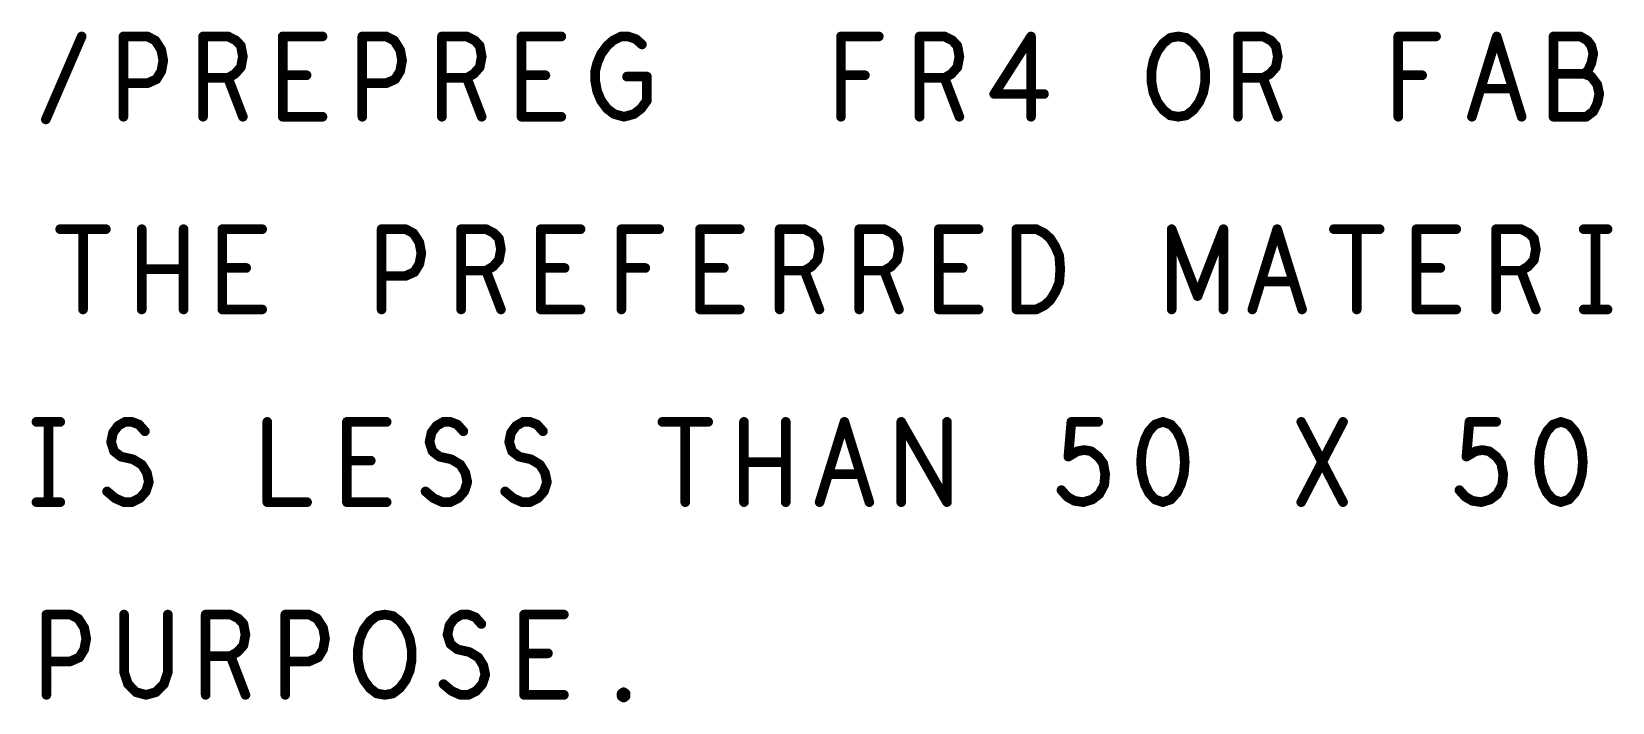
# Model space of a CAD drawing. Extents: x -14.2 to 19.9, y -5.2 to 16.9.
# Drawn here: x -9.296 to -6.834, y 9.255 to 10.299 of the extents above; entities that cross this region are included whole.
import ezdxf

# ---------------------------------------------------------------- set-up
doc = ezdxf.new("R2010")
doc.units = 0
doc.layers.get('0').update_dxf_attribs({"linetype": 'CONTINUOUS'})
doc.layers.add('FAB', color=2, linetype='CONTINUOUS')

# ---------------------------------------------------------------- blocks, each defined once
blk = doc.blocks.new('ROUND_105')
at = {"const_width": 0.0075}
blk.add_lwpolyline([(-0.00375, 0, 1), (0.00375, 0, 1)], format="xyb", close=True, dxfattribs=at)

msp = doc.modelspace()

# ---------------------------------------------------------------- linework, layer by layer
at = {"layer": 'FAB', "const_width": 0.015}
for points in [[(-9.274, 10.1626), (-9.2182, 10.2918)], [(-9.1531, 10.1668), (-9.1531, 10.2918)], [(-9.1531, 10.2918), (-9.1159, 10.2918)], [(-9.1159, 10.2918), (-9.1035, 10.2855)], [(-9.1035, 10.2855), (-9.0942, 10.271)], [(-9.0291, 10.1668), (-9.0291, 10.2918)], [(-9.0291, 10.2918), (-8.9903, 10.2918)], [(-8.9903, 10.2918), (-8.9779, 10.2855)], [(-8.9779, 10.2855), (-8.9702, 10.2772)], [(-8.9051, 10.1668), (-8.9051, 10.2918)], [(-8.9051, 10.2918), (-8.8431, 10.2918)], [(-8.7811, 10.1668), (-8.7811, 10.2918)], [(-8.7811, 10.2918), (-8.7439, 10.2918)], [(-8.7439, 10.2918), (-8.7315, 10.2855)], [(-8.7315, 10.2855), (-8.7222, 10.271)], [(-8.6571, 10.1668), (-8.6571, 10.2918)], [(-8.6571, 10.2918), (-8.6183, 10.2918)], [(-8.6183, 10.2918), (-8.6059, 10.2855)], [(-8.6059, 10.2855), (-8.5982, 10.2772)], [(-8.5331, 10.1668), (-8.5331, 10.2918)], [(-8.5331, 10.2918), (-8.4711, 10.2918)], [(-8.3998, 10.2772), (-8.3905, 10.2855)], [(-8.3905, 10.2855), (-8.3781, 10.2918)], [(-8.3781, 10.2918), (-8.3672, 10.2918)], [(-8.3672, 10.2918), (-8.3548, 10.2876)], [(-8.3548, 10.2876), (-8.3455, 10.2793)], [(-8.0355, 10.1668), (-8.0355, 10.2918)], [(-8.0355, 10.2918), (-7.9766, 10.2918)], [(-7.9131, 10.1668), (-7.9131, 10.2918)], [(-7.9131, 10.2918), (-7.8743, 10.2918)], [(-7.8743, 10.2918), (-7.8619, 10.2855)], [(-7.8619, 10.2855), (-7.8542, 10.2772)], [(-7.7395, 10.2918), (-7.7968, 10.2022)], [(-7.7395, 10.1668), (-7.7395, 10.2918)], [(-7.5333, 10.2814), (-7.5225, 10.2897)], [(-7.5225, 10.2897), (-7.5101, 10.2918)], [(-7.5101, 10.2918), (-7.4977, 10.2897)], [(-7.4977, 10.2897), (-7.4868, 10.2814)], [(-7.4171, 10.1668), (-7.4171, 10.2918)], [(-7.4171, 10.2918), (-7.3783, 10.2918)], [(-7.3783, 10.2918), (-7.3659, 10.2855)], [(-7.3659, 10.2855), (-7.3582, 10.2772)], [(-7.1675, 10.1668), (-7.1675, 10.2918)], [(-7.1675, 10.2918), (-7.1086, 10.2918)], [(-7.0528, 10.1668), (-7.0141, 10.2918)], [(-7.0141, 10.2918), (-6.9753, 10.1668)], [(-6.8839, 10.2918), (-6.9257, 10.2918)], [(-6.9257, 10.2918), (-6.9257, 10.1668)], [(-6.873, 10.2855), (-6.8839, 10.2918)], [(-6.8668, 10.2772), (-6.873, 10.2855)], [(-9.0942, 10.271), (-9.0911, 10.2543)], [(-8.9702, 10.2772), (-8.9671, 10.2605)], [(-8.9671, 10.2605), (-8.9702, 10.2439)], [(-8.7222, 10.271), (-8.7191, 10.2543)], [(-8.5982, 10.2772), (-8.5951, 10.2605)], [(-8.5951, 10.2605), (-8.5982, 10.2439)], [(-8.4153, 10.2501), (-8.4091, 10.2647)], [(-8.4091, 10.2647), (-8.3998, 10.2772)], [(-7.8542, 10.2772), (-7.8511, 10.2605)], [(-7.8511, 10.2605), (-7.8542, 10.2439)], [(-7.5488, 10.2543), (-7.5426, 10.2689)], [(-7.5426, 10.2689), (-7.5333, 10.2814)], [(-7.4868, 10.2814), (-7.4775, 10.2689)], [(-7.4775, 10.2689), (-7.4713, 10.2543)], [(-7.3582, 10.2772), (-7.3551, 10.2605)], [(-7.3551, 10.2605), (-7.3582, 10.2439)], [(-6.8637, 10.2647), (-6.8668, 10.2772)], [(-6.8668, 10.2501), (-6.8637, 10.2647)], [(-9.0942, 10.2376), (-9.1019, 10.2251)], [(-9.0911, 10.2543), (-9.0942, 10.2376)], [(-8.9702, 10.2439), (-8.9795, 10.2335)], [(-8.7222, 10.2376), (-8.7299, 10.2251)], [(-8.7191, 10.2543), (-8.7222, 10.2376)], [(-8.5982, 10.2439), (-8.6075, 10.2335)], [(-8.4184, 10.2376), (-8.4153, 10.2501)], [(-8.4184, 10.223), (-8.4184, 10.2376)], [(-7.8542, 10.2439), (-7.8635, 10.2335)], [(-7.5519, 10.2376), (-7.5488, 10.2543)], [(-7.5519, 10.221), (-7.5519, 10.2376)], [(-7.4713, 10.2543), (-7.4682, 10.2376)], [(-7.4682, 10.2376), (-7.4682, 10.221)], [(-7.3582, 10.2439), (-7.3675, 10.2335)], [(-6.8777, 10.2335), (-6.8715, 10.2397)], [(-6.8715, 10.2397), (-6.8668, 10.2501)], [(-9.1159, 10.2189), (-9.1531, 10.2189)], [(-9.1019, 10.2251), (-9.1159, 10.2189)], [(-8.9903, 10.2272), (-9.0291, 10.2272)], [(-8.9795, 10.2335), (-8.9903, 10.2272)], [(-8.9903, 10.2272), (-8.9671, 10.1668)], [(-8.8679, 10.2314), (-8.9051, 10.2314)], [(-8.7439, 10.2189), (-8.7811, 10.2189)], [(-8.7299, 10.2251), (-8.7439, 10.2189)], [(-8.6183, 10.2272), (-8.6571, 10.2272)], [(-8.6075, 10.2335), (-8.6183, 10.2272)], [(-8.6183, 10.2272), (-8.5951, 10.1668)], [(-8.4959, 10.2314), (-8.5331, 10.2314)], [(-8.4153, 10.2064), (-8.4184, 10.223)], [(-8.3688, 10.2293), (-8.3378, 10.2293)], [(-8.3378, 10.2293), (-8.3378, 10.1918)], [(-7.9983, 10.2314), (-8.0355, 10.2314)], [(-7.8743, 10.2272), (-7.9131, 10.2272)], [(-7.8635, 10.2335), (-7.8743, 10.2272)], [(-7.8743, 10.2272), (-7.8511, 10.1668)], [(-7.5488, 10.2043), (-7.5519, 10.221)], [(-7.4682, 10.221), (-7.4713, 10.2043)], [(-7.3783, 10.2272), (-7.4171, 10.2272)], [(-7.3675, 10.2335), (-7.3783, 10.2272)], [(-7.3783, 10.2272), (-7.3551, 10.1668)], [(-7.1303, 10.2314), (-7.1675, 10.2314)], [(-6.8777, 10.2335), (-6.9257, 10.2335)], [(-6.8668, 10.2293), (-6.8777, 10.2335)], [(-6.8575, 10.2168), (-6.8668, 10.2293)], [(-6.8544, 10.2022), (-6.8575, 10.2168)], [(-8.4091, 10.1918), (-8.4153, 10.2064)], [(-8.3998, 10.1793), (-8.4091, 10.1918)], [(-8.3378, 10.1918), (-8.3471, 10.1793)], [(-7.7968, 10.2022), (-7.7193, 10.2022)], [(-7.5426, 10.1897), (-7.5488, 10.2043)], [(-7.5333, 10.1772), (-7.5426, 10.1897)], [(-7.4775, 10.1897), (-7.4868, 10.1772)], [(-7.4713, 10.2043), (-7.4775, 10.1897)], [(-6.9893, 10.2105), (-7.0389, 10.2105)], [(-6.8637, 10.1751), (-6.8575, 10.1876)], [(-6.8575, 10.1876), (-6.8544, 10.2022)], [(-8.8431, 10.1668), (-8.9051, 10.1668)], [(-8.4711, 10.1668), (-8.5331, 10.1668)], [(-8.3889, 10.171), (-8.3998, 10.1793)], [(-8.3734, 10.1668), (-8.3889, 10.171)], [(-8.3579, 10.171), (-8.3734, 10.1668)], [(-8.3471, 10.1793), (-8.3579, 10.171)], [(-7.5225, 10.1689), (-7.5333, 10.1772)], [(-7.5101, 10.1668), (-7.5225, 10.1689)], [(-7.4977, 10.1689), (-7.5101, 10.1668)], [(-7.4868, 10.1772), (-7.4977, 10.1689)], [(-6.9257, 10.1668), (-6.8746, 10.1668)], [(-6.8746, 10.1668), (-6.8637, 10.1751)], [(-9.2517, 9.9918), (-9.1804, 9.9918)], [(-9.2161, 9.9918), (-9.2161, 9.8668)], [(-9.1246, 9.8668), (-9.1246, 9.9918)], [(-9.0595, 9.9918), (-9.0595, 9.8668)], [(-8.9991, 9.8668), (-8.9991, 9.9918)], [(-8.9991, 9.9918), (-8.9371, 9.9918)], [(-8.7511, 9.8668), (-8.7511, 9.9918)], [(-8.7511, 9.9918), (-8.7139, 9.9918)], [(-8.7139, 9.9918), (-8.7015, 9.9855)], [(-8.6271, 9.8668), (-8.6271, 9.9918)], [(-8.6271, 9.9918), (-8.5883, 9.9918)], [(-8.5883, 9.9918), (-8.5759, 9.9855)], [(-8.5031, 9.8668), (-8.5031, 9.9918)], [(-8.5031, 9.9918), (-8.4411, 9.9918)], [(-8.3775, 9.8668), (-8.3775, 9.9918)], [(-8.3775, 9.9918), (-8.3186, 9.9918)], [(-8.2551, 9.8668), (-8.2551, 9.9918)], [(-8.2551, 9.9918), (-8.1931, 9.9918)], [(-8.1311, 9.8668), (-8.1311, 9.9918)], [(-8.1311, 9.9918), (-8.0923, 9.9918)], [(-8.0923, 9.9918), (-8.0799, 9.9855)], [(-8.0071, 9.8668), (-8.0071, 9.9918)], [(-8.0071, 9.9918), (-7.9683, 9.9918)], [(-7.9683, 9.9918), (-7.9559, 9.9855)], [(-7.8831, 9.8668), (-7.8831, 9.9918)], [(-7.8831, 9.9918), (-7.8211, 9.9918)], [(-7.7622, 9.8668), (-7.7622, 9.9918)], [(-7.7622, 9.9918), (-7.7312, 9.9918)], [(-7.7312, 9.9918), (-7.7188, 9.9855)], [(-7.5204, 9.8668), (-7.5204, 9.9918)], [(-7.5204, 9.9918), (-7.4801, 9.8876)], [(-7.4801, 9.8876), (-7.4398, 9.9918)], [(-7.4398, 9.9918), (-7.4398, 9.8668)], [(-7.3948, 9.8668), (-7.3561, 9.9918)], [(-7.3561, 9.9918), (-7.3173, 9.8668)], [(-7.2677, 9.9918), (-7.1964, 9.9918)], [(-7.2321, 9.9918), (-7.2321, 9.8668)], [(-7.1391, 9.8668), (-7.1391, 9.9918)], [(-7.1391, 9.9918), (-7.0771, 9.9918)], [(-7.0151, 9.8668), (-7.0151, 9.9918)], [(-7.0151, 9.9918), (-6.9763, 9.9918)], [(-6.9763, 9.9918), (-6.9639, 9.9855)], [(-6.8787, 9.9918), (-6.8415, 9.9918)], [(-6.8601, 9.9918), (-6.8601, 9.8668)], [(-8.7015, 9.9855), (-8.6922, 9.971)], [(-8.6922, 9.971), (-8.6891, 9.9543)], [(-8.5759, 9.9855), (-8.5682, 9.9772)], [(-8.5682, 9.9772), (-8.5651, 9.9605)], [(-8.0799, 9.9855), (-8.0722, 9.9772)], [(-8.0722, 9.9772), (-8.0691, 9.9605)], [(-7.9559, 9.9855), (-7.9482, 9.9772)], [(-7.9482, 9.9772), (-7.9451, 9.9605)], [(-7.7188, 9.9855), (-7.7095, 9.9772)], [(-7.7095, 9.9772), (-7.7017, 9.9647)], [(-7.7017, 9.9647), (-7.6955, 9.9501)], [(-6.9639, 9.9855), (-6.9562, 9.9772)], [(-6.9562, 9.9772), (-6.9531, 9.9605)], [(-8.6891, 9.9543), (-8.6922, 9.9376)], [(-8.5682, 9.9439), (-8.5775, 9.9335)], [(-8.5651, 9.9605), (-8.5682, 9.9439)], [(-8.0722, 9.9439), (-8.0815, 9.9335)], [(-8.0691, 9.9605), (-8.0722, 9.9439)], [(-7.9482, 9.9439), (-7.9575, 9.9335)], [(-7.9451, 9.9605), (-7.9482, 9.9439)], [(-7.6955, 9.9501), (-7.694, 9.9293)], [(-6.9562, 9.9439), (-6.9655, 9.9335)], [(-6.9531, 9.9605), (-6.9562, 9.9439)], [(-9.0595, 9.9293), (-9.1246, 9.9293)], [(-8.9619, 9.9314), (-8.9991, 9.9314)], [(-8.7139, 9.9189), (-8.7511, 9.9189)], [(-8.6999, 9.9251), (-8.7139, 9.9189)], [(-8.6922, 9.9376), (-8.6999, 9.9251)], [(-8.5883, 9.9272), (-8.6271, 9.9272)], [(-8.5775, 9.9335), (-8.5883, 9.9272)], [(-8.5883, 9.9272), (-8.5651, 9.8668)], [(-8.4659, 9.9314), (-8.5031, 9.9314)], [(-8.3403, 9.9314), (-8.3775, 9.9314)], [(-8.2179, 9.9314), (-8.2551, 9.9314)], [(-8.0923, 9.9272), (-8.1311, 9.9272)], [(-8.0815, 9.9335), (-8.0923, 9.9272)], [(-8.0923, 9.9272), (-8.0691, 9.8668)], [(-7.9683, 9.9272), (-8.0071, 9.9272)], [(-7.9575, 9.9335), (-7.9683, 9.9272)], [(-7.9683, 9.9272), (-7.9451, 9.8668)], [(-7.8459, 9.9314), (-7.8831, 9.9314)], [(-7.694, 9.9293), (-7.6955, 9.9085)], [(-7.1019, 9.9314), (-7.1391, 9.9314)], [(-6.9763, 9.9272), (-7.0151, 9.9272)], [(-6.9655, 9.9335), (-6.9763, 9.9272)], [(-6.9763, 9.9272), (-6.9531, 9.8668)], [(-7.7017, 9.8939), (-7.7095, 9.8814)], [(-7.6955, 9.9085), (-7.7017, 9.8939)], [(-7.3313, 9.9105), (-7.3809, 9.9105)], [(-8.9371, 9.8668), (-8.9991, 9.8668)], [(-8.4411, 9.8668), (-8.5031, 9.8668)], [(-8.1931, 9.8668), (-8.2551, 9.8668)], [(-7.8211, 9.8668), (-7.8831, 9.8668)], [(-7.7312, 9.8668), (-7.7622, 9.8668)], [(-7.7188, 9.873), (-7.7312, 9.8668)], [(-7.7095, 9.8814), (-7.7188, 9.873)], [(-7.0771, 9.8668), (-7.1391, 9.8668)], [(-6.8787, 9.8668), (-6.8415, 9.8668)], [(-9.2887, 9.6918), (-9.2515, 9.6918)], [(-9.2701, 9.6918), (-9.2701, 9.5668)], [(-9.1724, 9.6605), (-9.1693, 9.6751)], [(-9.1693, 9.6751), (-9.1616, 9.6855)], [(-9.1616, 9.6855), (-9.1507, 9.6918)], [(-9.1507, 9.6918), (-9.1399, 9.6918)], [(-9.1399, 9.6918), (-9.129, 9.6876)], [(-9.129, 9.6876), (-9.1197, 9.6772)], [(-8.9291, 9.6918), (-8.9291, 9.5668)], [(-8.8051, 9.5668), (-8.8051, 9.6918)], [(-8.8051, 9.6918), (-8.7431, 9.6918)], [(-8.6764, 9.6605), (-8.6733, 9.6751)], [(-8.6733, 9.6751), (-8.6656, 9.6855)], [(-8.6656, 9.6855), (-8.6547, 9.6918)], [(-8.6547, 9.6918), (-8.6439, 9.6918)], [(-8.6439, 9.6918), (-8.633, 9.6876)], [(-8.633, 9.6876), (-8.6237, 9.6772)], [(-8.5524, 9.6605), (-8.5493, 9.6751)], [(-8.5493, 9.6751), (-8.5416, 9.6855)], [(-8.5416, 9.6855), (-8.5307, 9.6918)], [(-8.5307, 9.6918), (-8.5199, 9.6918)], [(-8.5199, 9.6918), (-8.509, 9.6876)], [(-8.509, 9.6876), (-8.4997, 9.6772)], [(-8.3137, 9.6918), (-8.2424, 9.6918)], [(-8.2781, 9.6918), (-8.2781, 9.5668)], [(-8.1866, 9.5668), (-8.1866, 9.6918)], [(-8.1215, 9.6918), (-8.1215, 9.5668)], [(-8.0688, 9.5668), (-8.0301, 9.6918)], [(-8.0301, 9.6918), (-7.9913, 9.5668)], [(-7.9417, 9.5668), (-7.9417, 9.6918)], [(-7.9417, 9.6918), (-7.8704, 9.5668)], [(-7.8704, 9.5668), (-7.8704, 9.6918)], [(-7.6813, 9.6376), (-7.6767, 9.6918)], [(-7.6767, 9.6918), (-7.6348, 9.6918)], [(-7.5558, 9.6772), (-7.562, 9.6647)], [(-7.5465, 9.6876), (-7.5558, 9.6772)], [(-7.5341, 9.6918), (-7.5465, 9.6876)], [(-7.5217, 9.6876), (-7.5341, 9.6918)], [(-7.5124, 9.6772), (-7.5217, 9.6876)], [(-7.5062, 9.6647), (-7.5124, 9.6772)], [(-7.3186, 9.5668), (-7.2535, 9.6918)], [(-7.3186, 9.6918), (-7.2535, 9.5668)], [(-7.0613, 9.6376), (-7.0567, 9.6918)], [(-7.0567, 9.6918), (-7.0148, 9.6918)], [(-6.9358, 9.6772), (-6.942, 9.6647)], [(-6.9265, 9.6876), (-6.9358, 9.6772)], [(-6.9141, 9.6918), (-6.9265, 9.6876)], [(-6.9017, 9.6876), (-6.9141, 9.6918)], [(-6.8924, 9.6772), (-6.9017, 9.6876)], [(-6.8862, 9.6647), (-6.8924, 9.6772)], [(-9.1678, 9.646), (-9.1724, 9.6605)], [(-9.1569, 9.6376), (-9.1678, 9.646)], [(-8.6718, 9.646), (-8.6764, 9.6605)], [(-8.6609, 9.6376), (-8.6718, 9.646)], [(-8.5478, 9.646), (-8.5524, 9.6605)], [(-8.5369, 9.6376), (-8.5478, 9.646)], [(-7.6674, 9.646), (-7.6813, 9.6376)], [(-7.6565, 9.648), (-7.6674, 9.646)], [(-7.6457, 9.646), (-7.6565, 9.648)], [(-7.6348, 9.6376), (-7.6457, 9.646)], [(-7.5666, 9.648), (-7.5682, 9.6293)], [(-7.562, 9.6647), (-7.5666, 9.648)], [(-7.5015, 9.648), (-7.5062, 9.6647)], [(-7.5, 9.6293), (-7.5015, 9.648)], [(-7.0474, 9.646), (-7.0613, 9.6376)], [(-7.0365, 9.648), (-7.0474, 9.646)], [(-7.0257, 9.646), (-7.0365, 9.648)], [(-7.0148, 9.6376), (-7.0257, 9.646)], [(-6.9466, 9.648), (-6.9482, 9.6293)], [(-6.942, 9.6647), (-6.9466, 9.648)], [(-6.8815, 9.648), (-6.8862, 9.6647)], [(-6.88, 9.6293), (-6.8815, 9.648)], [(-9.1383, 9.6335), (-9.1569, 9.6376)], [(-9.1244, 9.6251), (-9.1383, 9.6335)], [(-9.1166, 9.6126), (-9.1244, 9.6251)], [(-8.7679, 9.6314), (-8.8051, 9.6314)], [(-8.6423, 9.6335), (-8.6609, 9.6376)], [(-8.6284, 9.6251), (-8.6423, 9.6335)], [(-8.6206, 9.6126), (-8.6284, 9.6251)], [(-8.5183, 9.6335), (-8.5369, 9.6376)], [(-8.5044, 9.6251), (-8.5183, 9.6335)], [(-8.4966, 9.6126), (-8.5044, 9.6251)], [(-8.1215, 9.6293), (-8.1866, 9.6293)], [(-7.6271, 9.6272), (-7.6348, 9.6376)], [(-7.624, 9.6105), (-7.6271, 9.6272)], [(-7.5682, 9.6293), (-7.5666, 9.6105)], [(-7.5015, 9.6105), (-7.5, 9.6293)], [(-7.0071, 9.6272), (-7.0148, 9.6376)], [(-7.004, 9.6105), (-7.0071, 9.6272)], [(-6.9482, 9.6293), (-6.9466, 9.6105)], [(-6.8815, 9.6105), (-6.88, 9.6293)], [(-9.1182, 9.5835), (-9.1135, 9.5981)], [(-9.1135, 9.5981), (-9.1166, 9.6126)], [(-8.6222, 9.5835), (-8.6175, 9.5981)], [(-8.6175, 9.5981), (-8.6206, 9.6126)], [(-8.4982, 9.5835), (-8.4935, 9.5981)], [(-8.4935, 9.5981), (-8.4966, 9.6126)], [(-8.0053, 9.6105), (-8.0549, 9.6105)], [(-7.6255, 9.5939), (-7.624, 9.6105)], [(-7.5666, 9.6105), (-7.562, 9.5939)], [(-7.5062, 9.5939), (-7.5015, 9.6105)], [(-7.0055, 9.5939), (-7.004, 9.6105)], [(-6.9466, 9.6105), (-6.942, 9.5939)], [(-6.8862, 9.5939), (-6.8815, 9.6105)], [(-9.1786, 9.5835), (-9.1662, 9.573)], [(-9.1662, 9.573), (-9.1523, 9.5668)], [(-9.1399, 9.5668), (-9.1275, 9.573)], [(-9.1275, 9.573), (-9.1182, 9.5835)], [(-8.6826, 9.5835), (-8.6702, 9.573)], [(-8.6702, 9.573), (-8.6563, 9.5668)], [(-8.6439, 9.5668), (-8.6315, 9.573)], [(-8.6315, 9.573), (-8.6222, 9.5835)], [(-8.5586, 9.5835), (-8.5462, 9.573)], [(-8.5462, 9.573), (-8.5323, 9.5668)], [(-8.5199, 9.5668), (-8.5075, 9.573)], [(-8.5075, 9.573), (-8.4982, 9.5835)], [(-7.6922, 9.5855), (-7.6829, 9.5751)], [(-7.6829, 9.5751), (-7.672, 9.5689)], [(-7.6581, 9.5668), (-7.6441, 9.571)], [(-7.6441, 9.571), (-7.6333, 9.5793)], [(-7.6333, 9.5793), (-7.6255, 9.5939)], [(-7.562, 9.5939), (-7.5558, 9.5814)], [(-7.5558, 9.5814), (-7.5465, 9.571)], [(-7.5465, 9.571), (-7.5341, 9.5668)], [(-7.5341, 9.5668), (-7.5217, 9.571)], [(-7.5217, 9.571), (-7.5124, 9.5814)], [(-7.5124, 9.5814), (-7.5062, 9.5939)], [(-7.0722, 9.5855), (-7.0629, 9.5751)], [(-7.0629, 9.5751), (-7.052, 9.5689)], [(-7.0381, 9.5668), (-7.0241, 9.571)], [(-7.0241, 9.571), (-7.0133, 9.5793)], [(-7.0133, 9.5793), (-7.0055, 9.5939)], [(-6.942, 9.5939), (-6.9358, 9.5814)], [(-6.9358, 9.5814), (-6.9265, 9.571)], [(-6.9265, 9.571), (-6.9141, 9.5668)], [(-6.9141, 9.5668), (-6.9017, 9.571)], [(-6.9017, 9.571), (-6.8924, 9.5814)], [(-6.8924, 9.5814), (-6.8862, 9.5939)], [(-9.2887, 9.5668), (-9.2515, 9.5668)], [(-9.1523, 9.5668), (-9.1399, 9.5668)], [(-8.9291, 9.5668), (-8.8671, 9.5668)], [(-8.7431, 9.5668), (-8.8051, 9.5668)], [(-8.6563, 9.5668), (-8.6439, 9.5668)], [(-8.5323, 9.5668), (-8.5199, 9.5668)], [(-7.672, 9.5689), (-7.6581, 9.5668)], [(-7.052, 9.5689), (-7.0381, 9.5668)], [(-9.2731, 9.2668), (-9.2731, 9.3918)], [(-9.2731, 9.3918), (-9.2359, 9.3918)], [(-9.2359, 9.3918), (-9.2235, 9.3855)], [(-9.2235, 9.3855), (-9.2142, 9.371)], [(-9.1522, 9.3918), (-9.1522, 9.3022)], [(-9.084, 9.3022), (-9.084, 9.3918)], [(-9.0251, 9.2668), (-9.0251, 9.3918)], [(-9.0251, 9.3918), (-8.9863, 9.3918)], [(-8.9863, 9.3918), (-8.9739, 9.3855)], [(-8.9739, 9.3855), (-8.9662, 9.3772)], [(-8.9662, 9.3772), (-8.9631, 9.3605)], [(-8.9011, 9.2668), (-8.9011, 9.3918)], [(-8.9011, 9.3918), (-8.8639, 9.3918)], [(-8.8639, 9.3918), (-8.8515, 9.3855)], [(-8.8515, 9.3855), (-8.8422, 9.371)], [(-8.7786, 9.3689), (-8.7693, 9.3814)], [(-8.7693, 9.3814), (-8.7585, 9.3897)], [(-8.7585, 9.3897), (-8.7461, 9.3918)], [(-8.7461, 9.3918), (-8.7337, 9.3897)], [(-8.7337, 9.3897), (-8.7228, 9.3814)], [(-8.7228, 9.3814), (-8.7135, 9.3689)], [(-8.6484, 9.3605), (-8.6453, 9.3751)], [(-8.6453, 9.3751), (-8.6376, 9.3855)], [(-8.6376, 9.3855), (-8.6267, 9.3918)], [(-8.6267, 9.3918), (-8.6159, 9.3918)], [(-8.6159, 9.3918), (-8.605, 9.3876)], [(-8.605, 9.3876), (-8.5957, 9.3772)], [(-8.5291, 9.2668), (-8.5291, 9.3918)], [(-8.5291, 9.3918), (-8.4671, 9.3918)], [(-9.2142, 9.371), (-9.2111, 9.3543)], [(-9.2111, 9.3543), (-9.2142, 9.3376)], [(-8.9631, 9.3605), (-8.9662, 9.3439)], [(-8.8422, 9.371), (-8.8391, 9.3543)], [(-8.8391, 9.3543), (-8.8422, 9.3376)], [(-8.7879, 9.3376), (-8.7848, 9.3543)], [(-8.7848, 9.3543), (-8.7786, 9.3689)], [(-8.7135, 9.3689), (-8.7073, 9.3543)], [(-8.7073, 9.3543), (-8.7042, 9.3376)], [(-8.6438, 9.346), (-8.6484, 9.3605)], [(-9.2219, 9.3251), (-9.2359, 9.3189)], [(-9.2142, 9.3376), (-9.2219, 9.3251)], [(-8.9863, 9.3272), (-9.0251, 9.3272)], [(-8.9755, 9.3335), (-8.9863, 9.3272)], [(-8.9863, 9.3272), (-8.9631, 9.2668)], [(-8.9662, 9.3439), (-8.9755, 9.3335)], [(-8.8499, 9.3251), (-8.8639, 9.3189)], [(-8.8422, 9.3376), (-8.8499, 9.3251)], [(-8.7879, 9.321), (-8.7879, 9.3376)], [(-8.7042, 9.3376), (-8.7042, 9.321)], [(-8.6329, 9.3376), (-8.6438, 9.346)], [(-8.6143, 9.3335), (-8.6329, 9.3376)], [(-8.6004, 9.3251), (-8.6143, 9.3335)], [(-8.5926, 9.3126), (-8.6004, 9.3251)], [(-8.4919, 9.3314), (-8.5291, 9.3314)], [(-9.2359, 9.3189), (-9.2731, 9.3189)], [(-9.1522, 9.3022), (-9.146, 9.2835)], [(-9.0902, 9.2835), (-9.084, 9.3022)], [(-8.8639, 9.3189), (-8.9011, 9.3189)], [(-8.7848, 9.3043), (-8.7879, 9.321)], [(-8.7786, 9.2897), (-8.7848, 9.3043)], [(-8.7073, 9.3043), (-8.7135, 9.2897)], [(-8.7042, 9.321), (-8.7073, 9.3043)], [(-8.5895, 9.2981), (-8.5926, 9.3126)], [(-9.146, 9.2835), (-9.1336, 9.271)], [(-9.1026, 9.271), (-9.0902, 9.2835)], [(-8.7693, 9.2772), (-8.7786, 9.2897)], [(-8.7585, 9.2689), (-8.7693, 9.2772)], [(-8.7228, 9.2772), (-8.7337, 9.2689)], [(-8.7135, 9.2897), (-8.7228, 9.2772)], [(-8.6546, 9.2835), (-8.6422, 9.273)], [(-8.6035, 9.273), (-8.5942, 9.2835)], [(-8.5942, 9.2835), (-8.5895, 9.2981)], [(-9.1336, 9.271), (-9.1181, 9.2668)], [(-9.1181, 9.2668), (-9.1026, 9.271)], [(-8.7461, 9.2668), (-8.7585, 9.2689)], [(-8.7337, 9.2689), (-8.7461, 9.2668)], [(-8.6422, 9.273), (-8.6283, 9.2668)], [(-8.6283, 9.2668), (-8.6159, 9.2668)], [(-8.6159, 9.2668), (-8.6035, 9.273)], [(-8.4671, 9.2668), (-8.5291, 9.2668)], [(-8.3772, 9.2689), (-8.3741, 9.271)], [(-8.3772, 9.2647), (-8.3772, 9.2689)], [(-8.3741, 9.2626), (-8.3772, 9.2647)], [(-8.3741, 9.271), (-8.371, 9.2689)], [(-8.371, 9.2647), (-8.3741, 9.2626)], [(-8.371, 9.2689), (-8.371, 9.2647)]]:
    msp.add_lwpolyline(points, dxfattribs=at)

# ---------------------------------------------------------------- block references
at = {"layer": 'FAB'}
for p in [(-9.2182, 10.2918), (-9.1531, 10.2918), (-9.1531, 10.2918), (-9.1159, 10.2918), (-9.1159, 10.2918), (-9.1035, 10.2855), (-9.1035, 10.2855), (-9.0291, 10.2918), (-9.0291, 10.2918), (-8.9903, 10.2918), (-8.9903, 10.2918), (-8.9779, 10.2855), (-8.9779, 10.2855), (-8.9051, 10.2918), (-8.9051, 10.2918), (-8.8431, 10.2918), (-8.7811, 10.2918), (-8.7811, 10.2918), (-8.7439, 10.2918), (-8.7439, 10.2918), (-8.7315, 10.2855), (-8.7315, 10.2855), (-8.6571, 10.2918), (-8.6571, 10.2918), (-8.6183, 10.2918), (-8.6183, 10.2918), (-8.6059, 10.2855), (-8.6059, 10.2855), (-8.5331, 10.2918), (-8.5331, 10.2918), (-8.4711, 10.2918), (-8.3905, 10.2855), (-8.3905, 10.2855), (-8.3781, 10.2918), (-8.3781, 10.2918), (-8.3672, 10.2918), (-8.3672, 10.2918), (-8.3548, 10.2876), (-8.3548, 10.2876), (-8.0355, 10.2918), (-8.0355, 10.2918), (-7.9766, 10.2918), (-7.9131, 10.2918), (-7.9131, 10.2918), (-7.8743, 10.2918), (-7.8743, 10.2918), (-7.8619, 10.2855), (-7.8619, 10.2855), (-7.7395, 10.2918), (-7.7395, 10.2918), (-7.5225, 10.2897), (-7.5225, 10.2897), (-7.5101, 10.2918), (-7.5101, 10.2918), (-7.4977, 10.2897), (-7.4977, 10.2897), (-7.4171, 10.2918), (-7.4171, 10.2918), (-7.3783, 10.2918), (-7.3783, 10.2918), (-7.3659, 10.2855), (-7.3659, 10.2855), (-7.1675, 10.2918), (-7.1675, 10.2918), (-7.1086, 10.2918), (-7.0141, 10.2918), (-7.0141, 10.2918), (-6.9257, 10.2918), (-6.9257, 10.2918), (-6.8839, 10.2918), (-6.8839, 10.2918), (-6.873, 10.2855), (-6.873, 10.2855), (-9.0942, 10.271), (-9.0942, 10.271), (-8.9702, 10.2772), (-8.9702, 10.2772), (-8.9671, 10.2605), (-8.9671, 10.2605), (-8.7222, 10.271), (-8.7222, 10.271), (-8.5982, 10.2772), (-8.5982, 10.2772), (-8.5951, 10.2605), (-8.5951, 10.2605), (-8.4091, 10.2647), (-8.4091, 10.2647), (-8.3998, 10.2772), (-8.3998, 10.2772), (-8.3455, 10.2793), (-7.8542, 10.2772), (-7.8542, 10.2772), (-7.8511, 10.2605), (-7.8511, 10.2605), (-7.5426, 10.2689), (-7.5426, 10.2689), (-7.5333, 10.2814), (-7.5333, 10.2814), (-7.4868, 10.2814), (-7.4868, 10.2814), (-7.4775, 10.2689), (-7.4775, 10.2689), (-7.3582, 10.2772), (-7.3582, 10.2772), (-7.3551, 10.2605), (-7.3551, 10.2605), (-6.8668, 10.2772), (-6.8668, 10.2772), (-6.8637, 10.2647), (-6.8637, 10.2647), (-9.0942, 10.2376), (-9.0942, 10.2376), (-9.0911, 10.2543), (-9.0911, 10.2543), (-8.9702, 10.2439), (-8.9702, 10.2439), (-8.7222, 10.2376), (-8.7222, 10.2376), (-8.7191, 10.2543), (-8.7191, 10.2543), (-8.5982, 10.2439), (-8.5982, 10.2439), (-8.4184, 10.2376), (-8.4184, 10.2376), (-8.4153, 10.2501), (-8.4153, 10.2501), (-7.8542, 10.2439), (-7.8542, 10.2439), (-7.5519, 10.2376), (-7.5519, 10.2376), (-7.5488, 10.2543), (-7.5488, 10.2543), (-7.4713, 10.2543), (-7.4713, 10.2543), (-7.4682, 10.2376), (-7.4682, 10.2376), (-7.3582, 10.2439), (-7.3582, 10.2439), (-6.8715, 10.2397), (-6.8715, 10.2397), (-6.8668, 10.2501), (-6.8668, 10.2501), (-9.1531, 10.2189), (-9.1159, 10.2189), (-9.1159, 10.2189), (-9.1019, 10.2251), (-9.1019, 10.2251), (-9.0291, 10.2272), (-8.9903, 10.2272), (-8.9903, 10.2272), (-8.9903, 10.2272), (-8.9795, 10.2335), (-8.9795, 10.2335), (-8.9051, 10.2314), (-8.8679, 10.2314), (-8.7811, 10.2189), (-8.7439, 10.2189), (-8.7439, 10.2189), (-8.7299, 10.2251), (-8.7299, 10.2251), (-8.6571, 10.2272), (-8.6183, 10.2272), (-8.6183, 10.2272), (-8.6183, 10.2272), (-8.6075, 10.2335), (-8.6075, 10.2335), (-8.5331, 10.2314), (-8.4959, 10.2314), (-8.4184, 10.223), (-8.4184, 10.223), (-8.3688, 10.2293), (-8.3378, 10.2293), (-8.3378, 10.2293), (-8.0355, 10.2314), (-7.9983, 10.2314), (-7.9131, 10.2272), (-7.8743, 10.2272), (-7.8743, 10.2272), (-7.8743, 10.2272), (-7.8635, 10.2335), (-7.8635, 10.2335), (-7.5519, 10.221), (-7.5519, 10.221), (-7.4682, 10.221), (-7.4682, 10.221), (-7.4171, 10.2272), (-7.3783, 10.2272), (-7.3783, 10.2272), (-7.3783, 10.2272), (-7.3675, 10.2335), (-7.3675, 10.2335), (-7.1675, 10.2314), (-7.1303, 10.2314), (-6.9257, 10.2335), (-6.8777, 10.2335), (-6.8777, 10.2335), (-6.8777, 10.2335), (-6.8668, 10.2293), (-6.8668, 10.2293), (-6.8575, 10.2168), (-6.8575, 10.2168), (-8.4153, 10.2064), (-8.4153, 10.2064), (-8.4091, 10.1918), (-8.4091, 10.1918), (-8.3378, 10.1918), (-8.3378, 10.1918), (-7.7968, 10.2022), (-7.7968, 10.2022), (-7.7193, 10.2022), (-7.5488, 10.2043), (-7.5488, 10.2043), (-7.5426, 10.1897), (-7.5426, 10.1897), (-7.4775, 10.1897), (-7.4775, 10.1897), (-7.4713, 10.2043), (-7.4713, 10.2043), (-7.0389, 10.2105), (-6.9893, 10.2105), (-6.8575, 10.1876), (-6.8575, 10.1876), (-6.8544, 10.2022), (-6.8544, 10.2022), (-9.274, 10.1626), (-9.1531, 10.1668), (-9.0291, 10.1668), (-8.9671, 10.1668), (-8.9051, 10.1668), (-8.9051, 10.1668), (-8.8431, 10.1668), (-8.7811, 10.1668), (-8.6571, 10.1668), (-8.5951, 10.1668), (-8.5331, 10.1668), (-8.5331, 10.1668), (-8.4711, 10.1668), (-8.3998, 10.1793), (-8.3998, 10.1793), (-8.3889, 10.171), (-8.3889, 10.171), (-8.3734, 10.1668), (-8.3734, 10.1668), (-8.3579, 10.171), (-8.3579, 10.171), (-8.3471, 10.1793), (-8.3471, 10.1793), (-8.0355, 10.1668), (-7.9131, 10.1668), (-7.8511, 10.1668), (-7.7395, 10.1668), (-7.5333, 10.1772), (-7.5333, 10.1772), (-7.5225, 10.1689), (-7.5225, 10.1689), (-7.5101, 10.1668), (-7.5101, 10.1668), (-7.4977, 10.1689), (-7.4977, 10.1689), (-7.4868, 10.1772), (-7.4868, 10.1772), (-7.4171, 10.1668), (-7.3551, 10.1668), (-7.1675, 10.1668), (-7.0528, 10.1668), (-6.9753, 10.1668), (-6.9257, 10.1668), (-6.9257, 10.1668), (-6.8746, 10.1668), (-6.8746, 10.1668), (-6.8637, 10.1751), (-6.8637, 10.1751), (-9.2517, 9.9918), (-9.2161, 9.9918), (-9.1804, 9.9918), (-9.1246, 9.9918), (-9.0595, 9.9918), (-8.9991, 9.9918), (-8.9991, 9.9918), (-8.9371, 9.9918), (-8.7511, 9.9918), (-8.7511, 9.9918), (-8.7139, 9.9918), (-8.7139, 9.9918), (-8.6271, 9.9918), (-8.6271, 9.9918), (-8.5883, 9.9918), (-8.5883, 9.9918), (-8.5031, 9.9918), (-8.5031, 9.9918), (-8.4411, 9.9918), (-8.3775, 9.9918), (-8.3775, 9.9918), (-8.3186, 9.9918), (-8.2551, 9.9918), (-8.2551, 9.9918), (-8.1931, 9.9918), (-8.1311, 9.9918), (-8.1311, 9.9918), (-8.0923, 9.9918), (-8.0923, 9.9918), (-8.0071, 9.9918), (-8.0071, 9.9918), (-7.9683, 9.9918), (-7.9683, 9.9918), (-7.8831, 9.9918), (-7.8831, 9.9918), (-7.8211, 9.9918), (-7.7622, 9.9918), (-7.7622, 9.9918), (-7.7312, 9.9918), (-7.7312, 9.9918), (-7.5204, 9.9918), (-7.5204, 9.9918), (-7.4398, 9.9918), (-7.4398, 9.9918), (-7.3561, 9.9918), (-7.3561, 9.9918), (-7.2677, 9.9918), (-7.2321, 9.9918), (-7.1964, 9.9918), (-7.1391, 9.9918), (-7.1391, 9.9918), (-7.0771, 9.9918), (-7.0151, 9.9918), (-7.0151, 9.9918), (-6.9763, 9.9918), (-6.9763, 9.9918), (-6.8787, 9.9918), (-6.8601, 9.9918), (-6.8415, 9.9918), (-8.7015, 9.9855), (-8.7015, 9.9855), (-8.6922, 9.971), (-8.6922, 9.971), (-8.5759, 9.9855), (-8.5759, 9.9855), (-8.5682, 9.9772), (-8.5682, 9.9772), (-8.0799, 9.9855), (-8.0799, 9.9855), (-8.0722, 9.9772), (-8.0722, 9.9772), (-7.9559, 9.9855), (-7.9559, 9.9855), (-7.9482, 9.9772), (-7.9482, 9.9772), (-7.7188, 9.9855), (-7.7188, 9.9855), (-7.7095, 9.9772), (-7.7095, 9.9772), (-7.7017, 9.9647), (-7.7017, 9.9647), (-6.9639, 9.9855), (-6.9639, 9.9855), (-6.9562, 9.9772), (-6.9562, 9.9772), (-8.6891, 9.9543), (-8.6891, 9.9543), (-8.5682, 9.9439), (-8.5682, 9.9439), (-8.5651, 9.9605), (-8.5651, 9.9605), (-8.0722, 9.9439), (-8.0722, 9.9439), (-8.0691, 9.9605), (-8.0691, 9.9605), (-7.9482, 9.9439), (-7.9482, 9.9439), (-7.9451, 9.9605), (-7.9451, 9.9605), (-7.6955, 9.9501), (-7.6955, 9.9501), (-6.9562, 9.9439), (-6.9562, 9.9439), (-6.9531, 9.9605), (-6.9531, 9.9605), (-9.1246, 9.9293), (-9.0595, 9.9293), (-8.9991, 9.9314), (-8.9619, 9.9314), (-8.7511, 9.9189), (-8.7139, 9.9189), (-8.7139, 9.9189), (-8.6999, 9.9251), (-8.6999, 9.9251), (-8.6922, 9.9376), (-8.6922, 9.9376), (-8.6271, 9.9272), (-8.5883, 9.9272), (-8.5883, 9.9272), (-8.5883, 9.9272), (-8.5775, 9.9335), (-8.5775, 9.9335), (-8.5031, 9.9314), (-8.4659, 9.9314), (-8.3775, 9.9314), (-8.3403, 9.9314), (-8.2551, 9.9314), (-8.2179, 9.9314), (-8.1311, 9.9272), (-8.0923, 9.9272), (-8.0923, 9.9272), (-8.0923, 9.9272), (-8.0815, 9.9335), (-8.0815, 9.9335), (-8.0071, 9.9272), (-7.9683, 9.9272), (-7.9683, 9.9272), (-7.9683, 9.9272), (-7.9575, 9.9335), (-7.9575, 9.9335), (-7.8831, 9.9314), (-7.8459, 9.9314), (-7.694, 9.9293), (-7.694, 9.9293), (-7.1391, 9.9314), (-7.1019, 9.9314), (-7.0151, 9.9272), (-6.9763, 9.9272), (-6.9763, 9.9272), (-6.9763, 9.9272), (-6.9655, 9.9335), (-6.9655, 9.9335), (-7.7017, 9.8939), (-7.7017, 9.8939), (-7.6955, 9.9085), (-7.6955, 9.9085), (-7.3809, 9.9105), (-7.3313, 9.9105), (-9.2161, 9.8668), (-9.1246, 9.8668), (-9.0595, 9.8668), (-8.9991, 9.8668), (-8.9991, 9.8668), (-8.9371, 9.8668), (-8.7511, 9.8668), (-8.6271, 9.8668), (-8.5651, 9.8668), (-8.5031, 9.8668), (-8.5031, 9.8668), (-8.4411, 9.8668), (-8.3775, 9.8668), (-8.2551, 9.8668), (-8.2551, 9.8668), (-8.1931, 9.8668), (-8.1311, 9.8668), (-8.0691, 9.8668), (-8.0071, 9.8668), (-7.9451, 9.8668), (-7.8831, 9.8668), (-7.8831, 9.8668), (-7.8211, 9.8668), (-7.7622, 9.8668), (-7.7622, 9.8668), (-7.7312, 9.8668), (-7.7312, 9.8668), (-7.7188, 9.873), (-7.7188, 9.873), (-7.7095, 9.8814), (-7.7095, 9.8814), (-7.5204, 9.8668), (-7.4801, 9.8876), (-7.4801, 9.8876), (-7.4398, 9.8668), (-7.3948, 9.8668), (-7.3173, 9.8668), (-7.2321, 9.8668), (-7.1391, 9.8668), (-7.1391, 9.8668), (-7.0771, 9.8668), (-7.0151, 9.8668), (-6.9531, 9.8668), (-6.8787, 9.8668), (-6.8601, 9.8668), (-6.8415, 9.8668), (-9.2887, 9.6918), (-9.2701, 9.6918), (-9.2515, 9.6918), (-9.1693, 9.6751), (-9.1693, 9.6751), (-9.1616, 9.6855), (-9.1616, 9.6855), (-9.1507, 9.6918), (-9.1507, 9.6918), (-9.1399, 9.6918), (-9.1399, 9.6918), (-9.129, 9.6876), (-9.129, 9.6876), (-9.1197, 9.6772), (-8.9291, 9.6918), (-8.8051, 9.6918), (-8.8051, 9.6918), (-8.7431, 9.6918), (-8.6733, 9.6751), (-8.6733, 9.6751), (-8.6656, 9.6855), (-8.6656, 9.6855), (-8.6547, 9.6918), (-8.6547, 9.6918), (-8.6439, 9.6918), (-8.6439, 9.6918), (-8.633, 9.6876), (-8.633, 9.6876), (-8.6237, 9.6772), (-8.5493, 9.6751), (-8.5493, 9.6751), (-8.5416, 9.6855), (-8.5416, 9.6855), (-8.5307, 9.6918), (-8.5307, 9.6918), (-8.5199, 9.6918), (-8.5199, 9.6918), (-8.509, 9.6876), (-8.509, 9.6876), (-8.4997, 9.6772), (-8.3137, 9.6918), (-8.2781, 9.6918), (-8.2424, 9.6918), (-8.1866, 9.6918), (-8.1215, 9.6918), (-8.0301, 9.6918), (-8.0301, 9.6918), (-7.9417, 9.6918), (-7.9417, 9.6918), (-7.8704, 9.6918), (-7.6767, 9.6918), (-7.6767, 9.6918), (-7.6348, 9.6918), (-7.5558, 9.6772), (-7.5558, 9.6772), (-7.5465, 9.6876), (-7.5465, 9.6876), (-7.5341, 9.6918), (-7.5341, 9.6918), (-7.5217, 9.6876), (-7.5217, 9.6876), (-7.5124, 9.6772), (-7.5124, 9.6772), (-7.3186, 9.6918), (-7.2535, 9.6918), (-7.0567, 9.6918), (-7.0567, 9.6918), (-7.0148, 9.6918), (-6.9358, 9.6772), (-6.9358, 9.6772), (-6.9265, 9.6876), (-6.9265, 9.6876), (-6.9141, 9.6918), (-6.9141, 9.6918), (-6.9017, 9.6876), (-6.9017, 9.6876), (-6.8924, 9.6772), (-6.8924, 9.6772), (-9.1724, 9.6605), (-9.1724, 9.6605), (-9.1678, 9.646), (-9.1678, 9.646), (-8.6764, 9.6605), (-8.6764, 9.6605), (-8.6718, 9.646), (-8.6718, 9.646), (-8.5524, 9.6605), (-8.5524, 9.6605), (-8.5478, 9.646), (-8.5478, 9.646), (-7.6674, 9.646), (-7.6674, 9.646), (-7.6565, 9.648), (-7.6565, 9.648), (-7.6457, 9.646), (-7.6457, 9.646), (-7.5666, 9.648), (-7.5666, 9.648), (-7.562, 9.6647), (-7.562, 9.6647), (-7.5062, 9.6647), (-7.5062, 9.6647), (-7.5015, 9.648), (-7.5015, 9.648), (-7.0474, 9.646), (-7.0474, 9.646), (-7.0365, 9.648), (-7.0365, 9.648), (-7.0257, 9.646), (-7.0257, 9.646), (-6.9466, 9.648), (-6.9466, 9.648), (-6.942, 9.6647), (-6.942, 9.6647), (-6.8862, 9.6647), (-6.8862, 9.6647), (-6.8815, 9.648), (-6.8815, 9.648), (-9.1569, 9.6376), (-9.1569, 9.6376), (-9.1383, 9.6335), (-9.1383, 9.6335), (-9.1244, 9.6251), (-9.1244, 9.6251), (-8.8051, 9.6314), (-8.7679, 9.6314), (-8.6609, 9.6376), (-8.6609, 9.6376), (-8.6423, 9.6335), (-8.6423, 9.6335), (-8.6284, 9.6251), (-8.6284, 9.6251), (-8.5369, 9.6376), (-8.5369, 9.6376), (-8.5183, 9.6335), (-8.5183, 9.6335), (-8.5044, 9.6251), (-8.5044, 9.6251), (-8.1866, 9.6293), (-8.1215, 9.6293), (-7.6813, 9.6376), (-7.6813, 9.6376), (-7.6348, 9.6376), (-7.6348, 9.6376), (-7.6271, 9.6272), (-7.6271, 9.6272), (-7.5682, 9.6293), (-7.5682, 9.6293), (-7.5, 9.6293), (-7.5, 9.6293), (-7.0613, 9.6376), (-7.0613, 9.6376), (-7.0148, 9.6376), (-7.0148, 9.6376), (-7.0071, 9.6272), (-7.0071, 9.6272), (-6.9482, 9.6293), (-6.9482, 9.6293), (-6.88, 9.6293), (-6.88, 9.6293), (-9.1166, 9.6126), (-9.1166, 9.6126), (-9.1135, 9.5981), (-9.1135, 9.5981), (-8.6206, 9.6126), (-8.6206, 9.6126), (-8.6175, 9.5981), (-8.6175, 9.5981), (-8.4966, 9.6126), (-8.4966, 9.6126), (-8.4935, 9.5981), (-8.4935, 9.5981), (-8.0549, 9.6105), (-8.0053, 9.6105), (-7.624, 9.6105), (-7.624, 9.6105), (-7.5666, 9.6105), (-7.5666, 9.6105), (-7.5015, 9.6105), (-7.5015, 9.6105), (-7.004, 9.6105), (-7.004, 9.6105), (-6.9466, 9.6105), (-6.9466, 9.6105), (-6.8815, 9.6105), (-6.8815, 9.6105), (-9.1786, 9.5835), (-9.1662, 9.573), (-9.1662, 9.573), (-9.1275, 9.573), (-9.1275, 9.573), (-9.1182, 9.5835), (-9.1182, 9.5835), (-8.6826, 9.5835), (-8.6702, 9.573), (-8.6702, 9.573), (-8.6315, 9.573), (-8.6315, 9.573), (-8.6222, 9.5835), (-8.6222, 9.5835), (-8.5586, 9.5835), (-8.5462, 9.573), (-8.5462, 9.573), (-8.5075, 9.573), (-8.5075, 9.573), (-8.4982, 9.5835), (-8.4982, 9.5835), (-7.6922, 9.5855), (-7.6829, 9.5751), (-7.6829, 9.5751), (-7.6441, 9.571), (-7.6441, 9.571), (-7.6333, 9.5793), (-7.6333, 9.5793), (-7.6255, 9.5939), (-7.6255, 9.5939), (-7.562, 9.5939), (-7.562, 9.5939), (-7.5558, 9.5814), (-7.5558, 9.5814), (-7.5465, 9.571), (-7.5465, 9.571), (-7.5217, 9.571), (-7.5217, 9.571), (-7.5124, 9.5814), (-7.5124, 9.5814), (-7.5062, 9.5939), (-7.5062, 9.5939), (-7.0722, 9.5855), (-7.0629, 9.5751), (-7.0629, 9.5751), (-7.0241, 9.571), (-7.0241, 9.571), (-7.0133, 9.5793), (-7.0133, 9.5793), (-7.0055, 9.5939), (-7.0055, 9.5939), (-6.942, 9.5939), (-6.942, 9.5939), (-6.9358, 9.5814), (-6.9358, 9.5814), (-6.9265, 9.571), (-6.9265, 9.571), (-6.9017, 9.571), (-6.9017, 9.571), (-6.8924, 9.5814), (-6.8924, 9.5814), (-6.8862, 9.5939), (-6.8862, 9.5939), (-9.2887, 9.5668), (-9.2701, 9.5668), (-9.2515, 9.5668), (-9.1523, 9.5668), (-9.1523, 9.5668), (-9.1399, 9.5668), (-9.1399, 9.5668), (-8.9291, 9.5668), (-8.9291, 9.5668), (-8.8671, 9.5668), (-8.8051, 9.5668), (-8.8051, 9.5668), (-8.7431, 9.5668), (-8.6563, 9.5668), (-8.6563, 9.5668), (-8.6439, 9.5668), (-8.6439, 9.5668), (-8.5323, 9.5668), (-8.5323, 9.5668), (-8.5199, 9.5668), (-8.5199, 9.5668), (-8.2781, 9.5668), (-8.1866, 9.5668), (-8.1215, 9.5668), (-8.0688, 9.5668), (-7.9913, 9.5668), (-7.9417, 9.5668), (-7.8704, 9.5668), (-7.8704, 9.5668), (-7.672, 9.5689), (-7.672, 9.5689), (-7.6581, 9.5668), (-7.6581, 9.5668), (-7.5341, 9.5668), (-7.5341, 9.5668), (-7.3186, 9.5668), (-7.2535, 9.5668), (-7.052, 9.5689), (-7.052, 9.5689), (-7.0381, 9.5668), (-7.0381, 9.5668), (-6.9141, 9.5668), (-6.9141, 9.5668), (-9.2731, 9.3918), (-9.2731, 9.3918), (-9.2359, 9.3918), (-9.2359, 9.3918), (-9.2235, 9.3855), (-9.2235, 9.3855), (-9.1522, 9.3918), (-9.084, 9.3918), (-9.0251, 9.3918), (-9.0251, 9.3918), (-8.9863, 9.3918), (-8.9863, 9.3918), (-8.9739, 9.3855), (-8.9739, 9.3855), (-8.9662, 9.3772), (-8.9662, 9.3772), (-8.9011, 9.3918), (-8.9011, 9.3918), (-8.8639, 9.3918), (-8.8639, 9.3918), (-8.8515, 9.3855), (-8.8515, 9.3855), (-8.7693, 9.3814), (-8.7693, 9.3814), (-8.7585, 9.3897), (-8.7585, 9.3897), (-8.7461, 9.3918), (-8.7461, 9.3918), (-8.7337, 9.3897), (-8.7337, 9.3897), (-8.7228, 9.3814), (-8.7228, 9.3814), (-8.6453, 9.3751), (-8.6453, 9.3751), (-8.6376, 9.3855), (-8.6376, 9.3855), (-8.6267, 9.3918), (-8.6267, 9.3918), (-8.6159, 9.3918), (-8.6159, 9.3918), (-8.605, 9.3876), (-8.605, 9.3876), (-8.5957, 9.3772), (-8.5291, 9.3918), (-8.5291, 9.3918), (-8.4671, 9.3918), (-9.2142, 9.371), (-9.2142, 9.371), (-9.2111, 9.3543), (-9.2111, 9.3543), (-8.9631, 9.3605), (-8.9631, 9.3605), (-8.8422, 9.371), (-8.8422, 9.371), (-8.8391, 9.3543), (-8.8391, 9.3543), (-8.7848, 9.3543), (-8.7848, 9.3543), (-8.7786, 9.3689), (-8.7786, 9.3689), (-8.7135, 9.3689), (-8.7135, 9.3689), (-8.7073, 9.3543), (-8.7073, 9.3543), (-8.6484, 9.3605), (-8.6484, 9.3605), (-9.2219, 9.3251), (-9.2219, 9.3251), (-9.2142, 9.3376), (-9.2142, 9.3376), (-9.0251, 9.3272), (-8.9863, 9.3272), (-8.9863, 9.3272), (-8.9863, 9.3272), (-8.9755, 9.3335), (-8.9755, 9.3335), (-8.9662, 9.3439), (-8.9662, 9.3439), (-8.8499, 9.3251), (-8.8499, 9.3251), (-8.8422, 9.3376), (-8.8422, 9.3376), (-8.7879, 9.3376), (-8.7879, 9.3376), (-8.7042, 9.3376), (-8.7042, 9.3376), (-8.6438, 9.346), (-8.6438, 9.346), (-8.6329, 9.3376), (-8.6329, 9.3376), (-8.6143, 9.3335), (-8.6143, 9.3335), (-8.6004, 9.3251), (-8.6004, 9.3251), (-8.5291, 9.3314), (-8.4919, 9.3314), (-9.2731, 9.3189), (-9.2359, 9.3189), (-9.2359, 9.3189), (-9.1522, 9.3022), (-9.1522, 9.3022), (-9.084, 9.3022), (-9.084, 9.3022), (-8.9011, 9.3189), (-8.8639, 9.3189), (-8.8639, 9.3189), (-8.7879, 9.321), (-8.7879, 9.321), (-8.7848, 9.3043), (-8.7848, 9.3043), (-8.7073, 9.3043), (-8.7073, 9.3043), (-8.7042, 9.321), (-8.7042, 9.321), (-8.5926, 9.3126), (-8.5926, 9.3126), (-9.146, 9.2835), (-9.146, 9.2835), (-9.0902, 9.2835), (-9.0902, 9.2835), (-8.7786, 9.2897), (-8.7786, 9.2897), (-8.7693, 9.2772), (-8.7693, 9.2772), (-8.7228, 9.2772), (-8.7228, 9.2772), (-8.7135, 9.2897), (-8.7135, 9.2897), (-8.6546, 9.2835), (-8.5942, 9.2835), (-8.5942, 9.2835), (-8.5895, 9.2981), (-8.5895, 9.2981), (-9.2731, 9.2668), (-9.1336, 9.271), (-9.1336, 9.271), (-9.1181, 9.2668), (-9.1181, 9.2668), (-9.1026, 9.271), (-9.1026, 9.271), (-9.0251, 9.2668), (-8.9631, 9.2668), (-8.9011, 9.2668), (-8.7585, 9.2689), (-8.7585, 9.2689), (-8.7461, 9.2668), (-8.7461, 9.2668), (-8.7337, 9.2689), (-8.7337, 9.2689), (-8.6422, 9.273), (-8.6422, 9.273), (-8.6283, 9.2668), (-8.6283, 9.2668), (-8.6159, 9.2668), (-8.6159, 9.2668), (-8.6035, 9.273), (-8.6035, 9.273), (-8.5291, 9.2668), (-8.5291, 9.2668), (-8.4671, 9.2668), (-8.3772, 9.2689), (-8.3772, 9.2689), (-8.3772, 9.2647), (-8.3772, 9.2647), (-8.3741, 9.271), (-8.3741, 9.271), (-8.3741, 9.2626), (-8.3741, 9.2626), (-8.371, 9.2689), (-8.371, 9.2689), (-8.371, 9.2647), (-8.371, 9.2647)]:
    msp.add_blockref('ROUND_105', p, dxfattribs=at)

doc.saveas('drawing.dxf')
